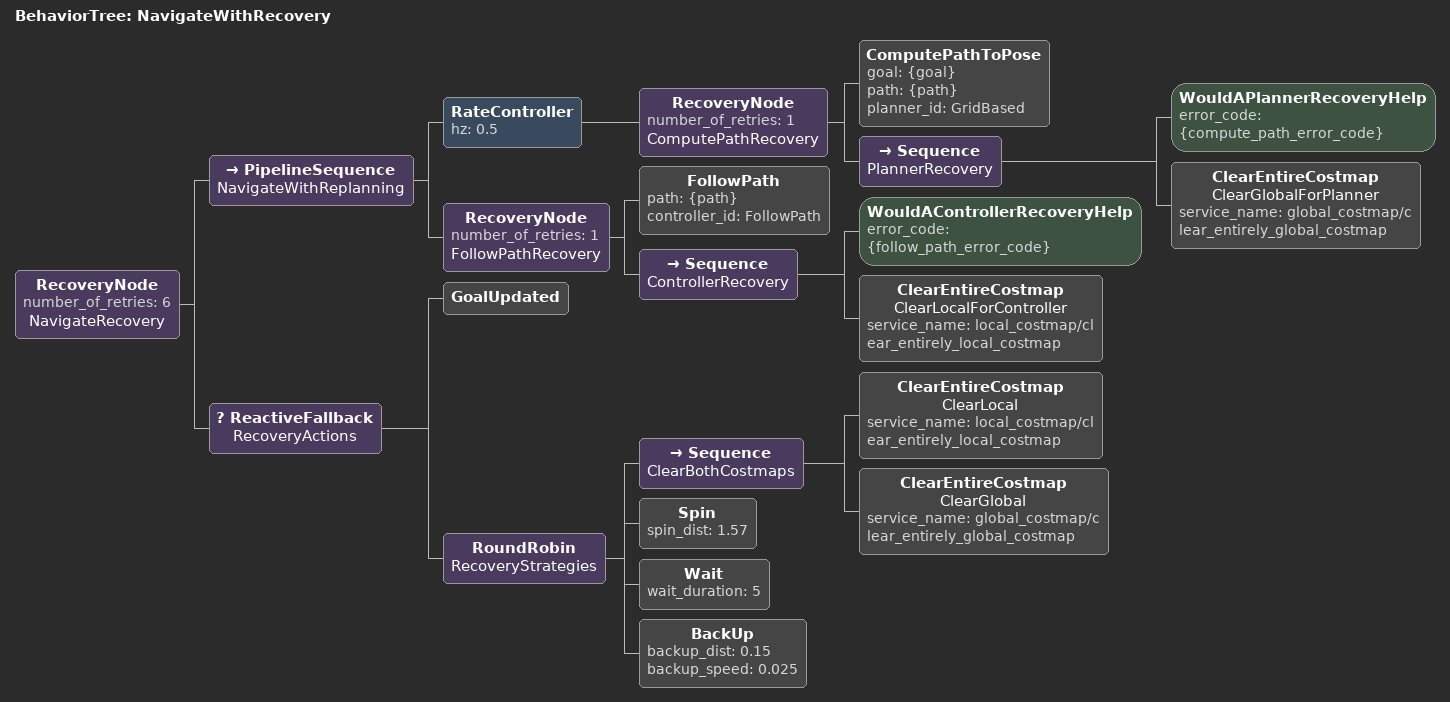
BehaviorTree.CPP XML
<root main_tree_to_execute="NavigateWithRecovery">
  <BehaviorTree ID="NavigateWithRecovery">
    <RecoveryNode number_of_retries="6" name="NavigateRecovery">
      <PipelineSequence name="NavigateWithReplanning">
        <RateController hz="0.5">
          <RecoveryNode number_of_retries="1" name="ComputePathRecovery">
            <ComputePathToPose goal="{goal}" path="{path}" planner_id="GridBased"/>
            <Sequence name="PlannerRecovery">
              <WouldAPlannerRecoveryHelp error_code="{compute_path_error_code}"/>
              <ClearEntireCostmap name="ClearGlobalForPlanner"
                service_name="global_costmap/clear_entirely_global_costmap"/>
            </Sequence>
          </RecoveryNode>
        </RateController>
        <RecoveryNode number_of_retries="1" name="FollowPathRecovery">
          <FollowPath path="{path}" controller_id="FollowPath"/>
          <Sequence name="ControllerRecovery">
            <WouldAControllerRecoveryHelp error_code="{follow_path_error_code}"/>
            <ClearEntireCostmap name="ClearLocalForController"
              service_name="local_costmap/clear_entirely_local_costmap"/>
          </Sequence>
        </RecoveryNode>
      </PipelineSequence>
      <ReactiveFallback name="RecoveryActions">
        <GoalUpdated/>
        <RoundRobin name="RecoveryStrategies">
          <Sequence name="ClearBothCostmaps">
            <ClearEntireCostmap name="ClearLocal"
              service_name="local_costmap/clear_entirely_local_costmap"/>
            <ClearEntireCostmap name="ClearGlobal"
              service_name="global_costmap/clear_entirely_global_costmap"/>
          </Sequence>
          <Spin spin_dist="1.57"/>
          <Wait wait_duration="5"/>
          <BackUp backup_dist="0.15" backup_speed="0.025"/>
        </RoundRobin>
      </ReactiveFallback>
    </RecoveryNode>
  </BehaviorTree>
</root>
